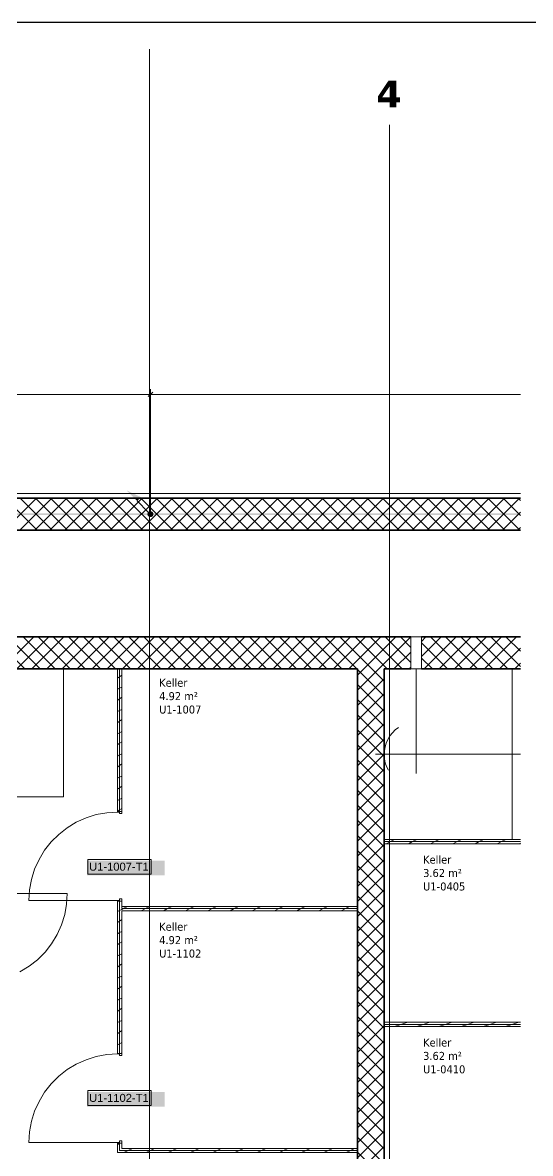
# Model space of a CAD drawing. Extents: x -1067 to 23308, y -6822 to 57810.
# Drawn here: x 105.5 to 200.7, y 353.5 to 565.5 of the extents above; entities that cross this region are included whole.
import ezdxf
from ezdxf.lldxf.tags import DXFTag

# ---------------------------------------------------------------- set-up
doc = ezdxf.new("R2010")
doc.units = 0
doc.layers.get('0').update_dxf_attribs({"lineweight": 13})
for name, color, linetype, lineweight in [('A-AREA-____-IDEN', 7, 'Continuous', 5), ('A-DETL-____-HDLN', 7, '_Verdeckte Linien_', 9), ('A-DETL-GENF-HDLN', 7, '_Verdeckte Linien_', 9), ('A-DOOR-____-IDEN', 7, 'Continuous', 5), ('A-DOOR-FRAM-MCUT', 7, 'Continuous', 9), ('A-DOOR-OPNG-OTLN', 7, 'Continuous', 9), ('A-WALL-____-MCUT', 7, 'Continuous', 35), ('A-WALL-____-PATT', 7, 'Continuous', 35), ('A-WALL-FNSH-MCUT', 7, 'Continuous', 35), ('M-HVAC-DUCT-OTLN', 7, 'Continuous', 9), ('Q-SPCQ-____-HDLN', 7, '_Verdeckte Linien_', 9), ('S-GRID-____-OTLN', 7, 'Continuous', 5)]:
    doc.layers.add(name, color=color, linetype=linetype, lineweight=lineweight)
for name, color, linetype, lineweight, true_color in [('A-DETL-____-OTLN', 5, 'Continuous', 9, 0x0000ff), ('EL01_VVV_Mass Blitzschutz', 3, 'Continuous', 13, 0x00ff00), ('EL01_WAN_Leitung_Potentialausgleich', 1, 'fein_strichliert', 13, 0xff0000), ('S-GRID-____-IDEN', 7, 'Continuous', 9, 0x5555aa)]:
    doc.layers.add(name, color=color, linetype=linetype, lineweight=lineweight, true_color=true_color)
doc.styles.get("Standard").update_dxf_attribs({"font": 'arial.ttf'})
tags = doc.linetypes.add('_Rasterlinie_', pattern=[0.375, 0.2, -0.05, 0.075, -0.05]).pattern_tags.tags
tags[10:11] = [DXFTag(74, 4), DXFTag(75, 0), DXFTag(340, '0'), DXFTag(46, 1.0), DXFTag(50, 0.0), DXFTag(44, 0.0), DXFTag(45, 0.0)]
tags[8:9] = [DXFTag(74, 4), DXFTag(75, 0), DXFTag(340, '0'), DXFTag(46, 1.0), DXFTag(50, 0.0), DXFTag(44, 0.0), DXFTag(45, 0.0)]
tags[6:7] = [DXFTag(74, 4), DXFTag(75, 0), DXFTag(340, '0'), DXFTag(46, 1.0), DXFTag(50, 0.0), DXFTag(44, 0.0), DXFTag(45, 0.0)]
tags[4:5] = [DXFTag(74, 4), DXFTag(75, 0), DXFTag(340, '0'), DXFTag(46, 1.0), DXFTag(50, 0.0), DXFTag(44, 0.0), DXFTag(45, 0.0)]
tags = doc.linetypes.add('_Strichliert - Fein_', pattern=[0.15, 0.1, -0.05]).pattern_tags.tags
tags[6:7] = [DXFTag(74, 4), DXFTag(75, 0), DXFTag(340, '0'), DXFTag(46, 1.0), DXFTag(50, 0.0), DXFTag(44, 0.0), DXFTag(45, 0.0)]
tags[4:5] = [DXFTag(74, 4), DXFTag(75, 0), DXFTag(340, '0'), DXFTag(46, 1.0), DXFTag(50, 0.0), DXFTag(44, 0.0), DXFTag(45, 0.0)]
tags = doc.linetypes.add('_Strichpunkt - Fein_', pattern=[0.2, 0.1, -0.05, 0, -0.05]).pattern_tags.tags
tags[10:11] = [DXFTag(74, 4), DXFTag(75, 0), DXFTag(340, '0'), DXFTag(46, 1.0), DXFTag(50, 0.0), DXFTag(44, 0.0), DXFTag(45, 0.0)]
tags[8:9] = [DXFTag(74, 4), DXFTag(75, 0), DXFTag(340, '0'), DXFTag(46, 1.0), DXFTag(50, 0.0), DXFTag(44, 0.0), DXFTag(45, 0.0)]
tags[6:7] = [DXFTag(74, 4), DXFTag(75, 0), DXFTag(340, '0'), DXFTag(46, 1.0), DXFTag(50, 0.0), DXFTag(44, 0.0), DXFTag(45, 0.0)]
tags[4:5] = [DXFTag(74, 4), DXFTag(75, 0), DXFTag(340, '0'), DXFTag(46, 1.0), DXFTag(50, 0.0), DXFTag(44, 0.0), DXFTag(45, 0.0)]
tags = doc.linetypes.add('_Verdeckte Linien_', pattern=[0.15, 0.1, -0.05]).pattern_tags.tags
tags[6:7] = [DXFTag(74, 4), DXFTag(75, 0), DXFTag(340, '0'), DXFTag(46, 1.0), DXFTag(50, 0.0), DXFTag(44, 0.0), DXFTag(45, 0.0)]
tags[4:5] = [DXFTag(74, 4), DXFTag(75, 0), DXFTag(340, '0'), DXFTag(46, 1.0), DXFTag(50, 0.0), DXFTag(44, 0.0), DXFTag(45, 0.0)]
tags = doc.linetypes.add('fein_strichliert', pattern=[4, 1, -2, 1]).pattern_tags.tags
tags[8:9] = [DXFTag(74, 4), DXFTag(75, 0), DXFTag(340, '0'), DXFTag(46, 0.0), DXFTag(50, 0.0), DXFTag(44, 0.0), DXFTag(45, 0.0)]
tags[6:7] = [DXFTag(74, 4), DXFTag(75, 0), DXFTag(340, '0'), DXFTag(46, 0.0), DXFTag(50, 0.0), DXFTag(44, 0.0), DXFTag(45, 0.0)]
tags[4:5] = [DXFTag(74, 4), DXFTag(75, 0), DXFTag(340, '0'), DXFTag(46, 0.0), DXFTag(50, 0.0), DXFTag(44, 0.0), DXFTag(45, 0.0)]

# ---------------------------------------------------------------- blocks, each defined once
blk = doc.blocks.new('Referenz-A0UJ2E68XE', base_point=(-1062.18, -175.86))
at = {"layer": 'A-DETL-____-HDLN', "color": 0, "linetype": '_Verdeckte Linien_', "ltscale": 0.13}
for p, q in [((178.3, 450.38), (178.3, 444.38)), ((180.3, 444.38), (180.3, 450.38))]:
    blk.add_line(p, q, dxfattribs=at)
at = {"layer": 'A-DETL-____-OTLN', "color": 0, "linetype": '_Strichliert - Fein_', "ltscale": 0.13}
blk.add_line((198.84, 477.26), (-828.99, 477.26), dxfattribs=at)
at = {"layer": 'A-DETL-GENF-HDLN', "color": 0, "linetype": '_Verdeckte Linien_', "ltscale": 0.13}
for p, q in [((100.2, 444.38), (113.2, 444.38)), ((113.2, 444.38), (113.2, 420.38)), ((197.3, 444.38), (173.3, 444.38)), ((173.3, 444.38), (173.3, 433.38)), ((179.3, 424.78), (179.3, 444.38)), ((197.3, 412.38), (197.3, 444.38)), ((175.39, 432.92), (174.85, 432.39)), ((175.99, 433.38), (175.39, 432.92)), ((173.68, 430.47), (173.46, 429.75)), ((173.99, 431.16), (173.68, 430.47)), ((174.38, 431.8), (173.99, 431.16)), ((174.85, 432.39), (174.38, 431.8)), ((171.7, 428.38), (198.84, 428.38)), ((173.34, 429), (173.3, 428.25)), ((173.3, 428.25), (173.37, 427.5)), ((173.46, 429.75), (173.34, 429)), ((173.37, 427.5), (173.52, 426.76)), ((173.52, 426.76), (173.77, 426.05)), ((173.3, 425.38), (173.3, 412.38)), ((173.77, 426.05), (174.11, 425.38)), ((113.2, 420.38), (81.2, 420.38)), ((173.3, 412.38), (197.3, 412.38))]:
    blk.add_line(p, q, dxfattribs=at)
at = {"layer": 'A-DOOR-____-IDEN', "color": 0, "linetype": 'Continuous', "ltscale": 0.13}
for p, q in [((117.78, 408.66), (129.62, 408.66)), ((117.78, 405.88), (117.78, 408.66)), ((129.62, 408.66), (129.62, 405.88)), ((129.62, 405.88), (117.78, 405.88)), ((117.78, 365.31), (129.62, 365.31)), ((117.78, 362.53), (117.78, 365.31)), ((129.62, 365.31), (129.62, 362.53)), ((129.62, 362.53), (117.78, 362.53))]:
    blk.add_line(p, q, dxfattribs=at)
at = {"layer": 'A-DOOR-____-IDEN', "color": 7, "linetype": 'Continuous', "ltscale": 0.13, "true_color": 0xffffff}
for points in [[(117.61, 405.66), (132.15, 405.66), (117.61, 408.42)], [(132.15, 405.66), (117.61, 408.42), (132.15, 408.42)], [(117.61, 362.31), (132.15, 362.31), (117.61, 365.07)], [(132.15, 362.31), (117.61, 365.07), (132.15, 365.07)]]:
    blk.add_solid(points, dxfattribs=at)
at = {"layer": 'A-DOOR-FRAM-MCUT', "color": 0, "linetype": 'Continuous', "ltscale": 0.13}
for p, q in [((123.3, 417.63), (124.1, 417.63)), ((123.3, 417.53), (123.3, 417.63)), ((124.1, 417.63), (124.1, 417.23)), ((123.7, 417.53), (123.3, 417.53)), ((123.7, 417.23), (123.7, 417.53)), ((124.1, 417.23), (123.7, 417.23)), ((123.3, 400.93), (123.7, 400.93)), ((123.3, 400.83), (123.3, 400.93)), ((124.1, 400.83), (123.3, 400.83)), ((123.7, 401.23), (124.1, 401.23)), ((123.7, 400.93), (123.7, 401.23)), ((124.1, 401.23), (124.1, 400.83)), ((123.3, 372.28), (124.1, 372.28)), ((123.3, 372.18), (123.3, 372.28)), ((123.7, 372.18), (123.3, 372.18)), ((123.7, 371.88), (123.7, 372.18)), ((124.1, 371.88), (123.7, 371.88)), ((124.1, 372.28), (124.1, 371.88)), ((123.3, 355.58), (123.7, 355.58)), ((123.3, 355.48), (123.3, 355.58)), ((124.1, 355.48), (123.3, 355.48)), ((123.7, 355.88), (124.1, 355.88)), ((123.7, 355.58), (123.7, 355.88)), ((124.1, 355.88), (124.1, 355.48))]:
    blk.add_line(p, q, dxfattribs=at)
at = {"layer": 'A-DOOR-OPNG-OTLN', "color": 0, "linetype": 'Continuous', "ltscale": 0.13}
for p, q in [((115.59, 415.62), (113.87, 414.59)), ((117.42, 416.45), (115.59, 415.62)), ((119.33, 417.04), (117.42, 416.45)), ((121.3, 417.4), (119.33, 417.04)), ((123.3, 417.53), (121.3, 417.4)), ((113.87, 414.59), (112.3, 413.35)), ((110.88, 411.93), (109.64, 410.36)), ((112.3, 413.35), (110.88, 411.93)), ((109.64, 410.36), (108.6, 408.64)), ((108.6, 408.64), (107.78, 406.81)), ((107.78, 406.81), (107.19, 404.9)), ((106.82, 402.93), (106.7, 400.93)), ((107.19, 404.9), (106.82, 402.93)), ((97.3, 402.28), (113.9, 402.28)), ((123.3, 400.93), (106.7, 400.93)), ((113.78, 400.27), (113.9, 402.28)), ((113.42, 398.3), (113.78, 400.27)), ((112.82, 396.39), (113.42, 398.3)), ((110.96, 392.85), (112, 394.56)), ((112, 394.56), (112.82, 396.39)), ((109.73, 391.27), (110.96, 392.85)), ((108.31, 389.85), (109.73, 391.27)), ((105.02, 387.58), (106.73, 388.61)), ((106.73, 388.61), (108.31, 389.85)), ((117.42, 371.1), (115.59, 370.27)), ((119.33, 371.69), (117.42, 371.1)), ((121.3, 372.05), (119.33, 371.69)), ((123.3, 372.18), (121.3, 372.05)), ((113.87, 369.24), (112.3, 368)), ((115.59, 370.27), (113.87, 369.24)), ((112.3, 368), (110.88, 366.58)), ((109.64, 365.01), (108.6, 363.29)), ((110.88, 366.58), (109.64, 365.01)), ((108.6, 363.29), (107.78, 361.46)), ((107.78, 361.46), (107.19, 359.55)), ((107.19, 359.55), (106.82, 357.58)), ((106.82, 357.58), (106.7, 355.58)), ((123.3, 355.58), (106.7, 355.58))]:
    blk.add_line(p, q, dxfattribs=at)
at = {"layer": 'A-WALL-____-MCUT', "color": 0, "linetype": 'Continuous', "ltscale": 0.35}
for p, q in [((198.84, 476.38), (-829.79, 476.38)), ((-827.13, 470.38), (198.84, 470.38)), ((178.3, 450.38), (-831.25, 450.38)), ((198.84, 450.38), (180.3, 450.38)), ((168.3, 444.38), (81.2, 444.38)), ((168.3, 444.38), (168.3, 354.08)), ((173.3, 339.48), (173.3, 444.38)), ((178.3, 444.38), (173.3, 444.38)), ((198.84, 444.38), (180.3, 444.38)), ((168.3, 354.08), (168.3, 339.48))]:
    blk.add_line(p, q, dxfattribs=at)
at = {"layer": 'A-WALL-____-MCUT', "color": 0, "linetype": 'Continuous', "lineweight": 9, "ltscale": 0.13}
for p, q in [((123.7, 417.63), (123.7, 444.38)), ((173.3, 411.98), (198.84, 411.98)), ((123.7, 372.28), (123.7, 400.83)), ((124.1, 399.83), (124.1, 399.43)), ((168.3, 399.43), (124.1, 399.43)), ((173.3, 377.72), (198.84, 377.72)), ((123.7, 354.08), (123.7, 355.48)), ((168.3, 354.08), (123.7, 354.08))]:
    blk.add_line(p, q, dxfattribs=at)
at = {"layer": 'A-WALL-____-PATT', "color": 0, "linetype": 'Continuous', "lineweight": 9, "ltscale": 0.13}
for p, q in [((102.15, 470.38), (108.15, 476.38)), ((108.25, 470.38), (102.25, 476.38)), ((104.98, 470.38), (110.98, 476.38)), ((111.08, 470.38), (105.08, 476.38)), ((107.81, 470.38), (113.81, 476.38)), ((113.91, 470.38), (107.91, 476.38)), ((110.64, 470.38), (116.64, 476.38)), ((116.74, 470.38), (110.74, 476.38)), ((113.46, 470.38), (119.46, 476.38)), ((119.57, 470.38), (113.57, 476.38)), ((116.29, 470.38), (122.29, 476.38)), ((122.39, 470.38), (116.39, 476.38)), ((119.12, 470.38), (125.12, 476.38)), ((125.22, 470.38), (119.22, 476.38)), ((121.95, 470.38), (127.95, 476.38)), ((128.05, 470.38), (122.05, 476.38)), ((124.78, 470.38), (130.78, 476.38)), ((130.88, 470.38), (124.88, 476.38)), ((127.61, 470.38), (133.61, 476.38)), ((133.71, 470.38), (127.71, 476.38)), ((130.43, 470.38), (136.43, 476.38)), ((136.54, 470.38), (130.54, 476.38)), ((133.26, 470.38), (139.26, 476.38)), ((139.37, 470.38), (133.37, 476.38)), ((136.09, 470.38), (142.09, 476.38)), ((142.19, 470.38), (136.19, 476.38)), ((138.92, 470.38), (144.92, 476.38)), ((145.02, 470.38), (139.02, 476.38)), ((141.75, 470.38), (147.75, 476.38)), ((147.85, 470.38), (141.85, 476.38)), ((144.58, 470.38), (150.58, 476.38)), ((150.68, 470.38), (144.68, 476.38)), ((147.4, 470.38), (153.4, 476.38)), ((153.51, 470.38), (147.51, 476.38)), ((150.23, 470.38), (156.23, 476.38)), ((156.34, 470.38), (150.34, 476.38)), ((153.06, 470.38), (159.06, 476.38)), ((159.16, 470.38), (153.16, 476.38)), ((155.89, 470.38), (161.89, 476.38)), ((161.99, 470.38), (155.99, 476.38)), ((158.72, 470.38), (164.72, 476.38)), ((164.82, 470.38), (158.82, 476.38)), ((161.55, 470.38), (167.55, 476.38)), ((167.65, 470.38), (161.65, 476.38)), ((164.38, 470.38), (170.38, 476.38)), ((170.48, 470.38), (164.48, 476.38)), ((167.2, 470.38), (173.2, 476.38)), ((173.31, 470.38), (167.31, 476.38)), ((170.03, 470.38), (176.03, 476.38)), ((176.13, 470.38), (170.13, 476.38)), ((172.86, 470.38), (178.86, 476.38)), ((178.96, 470.38), (172.96, 476.38)), ((175.69, 470.38), (181.69, 476.38)), ((181.79, 470.38), (175.79, 476.38)), ((178.52, 470.38), (184.52, 476.38)), ((184.62, 470.38), (178.62, 476.38)), ((181.35, 470.38), (187.35, 476.38)), ((187.45, 470.38), (181.45, 476.38)), ((184.17, 470.38), (190.17, 476.38)), ((190.28, 470.38), (184.28, 476.38)), ((187, 470.38), (193, 476.38)), ((193.11, 470.38), (187.11, 476.38)), ((189.83, 470.38), (195.83, 476.38)), ((195.93, 470.38), (189.93, 476.38)), ((192.66, 470.38), (198.66, 476.38)), ((198.76, 470.38), (192.76, 476.38)), ((198.84, 473.12), (195.59, 476.38)), ((198.84, 475.95), (198.42, 476.38)), ((195.49, 470.38), (198.84, 473.73)), ((198.32, 470.38), (198.84, 470.9)), ((105.97, 444.38), (99.97, 450.38)), ((101.61, 444.38), (107.61, 450.38)), ((108.8, 444.38), (102.8, 450.38)), ((104.43, 444.38), (110.43, 450.38)), ((111.63, 444.38), (105.63, 450.38)), ((107.26, 444.38), (113.26, 450.38)), ((114.45, 444.38), (108.45, 450.38)), ((110.09, 444.38), (116.09, 450.38)), ((117.28, 444.38), (111.28, 450.38)), ((112.92, 444.38), (118.92, 450.38)), ((120.11, 444.38), (114.11, 450.38)), ((115.75, 444.38), (121.75, 450.38)), ((122.94, 444.38), (116.94, 450.38)), ((118.58, 444.38), (124.58, 450.38)), ((125.77, 444.38), (119.77, 450.38)), ((121.4, 444.38), (127.4, 450.38)), ((128.6, 444.38), (122.6, 450.38)), ((124.23, 444.38), (130.23, 450.38)), ((131.42, 444.38), (125.42, 450.38)), ((127.06, 444.38), (133.06, 450.38)), ((134.25, 444.38), (128.25, 450.38)), ((129.89, 444.38), (135.89, 450.38)), ((137.08, 444.38), (131.08, 450.38)), ((132.72, 444.38), (138.72, 450.38)), ((139.91, 444.38), (133.91, 450.38)), ((135.55, 444.38), (141.55, 450.38)), ((142.74, 444.38), (136.74, 450.38)), ((138.38, 444.38), (144.38, 450.38)), ((145.57, 444.38), (139.57, 450.38)), ((141.2, 444.38), (147.2, 450.38)), ((148.39, 444.38), (142.39, 450.38)), ((144.03, 444.38), (150.03, 450.38)), ((151.22, 444.38), (145.22, 450.38)), ((146.86, 444.38), (152.86, 450.38)), ((154.05, 444.38), (148.05, 450.38)), ((149.69, 444.38), (155.69, 450.38)), ((156.88, 444.38), (150.88, 450.38)), ((152.52, 444.38), (158.52, 450.38)), ((159.71, 444.38), (153.71, 450.38)), ((155.35, 444.38), (161.35, 450.38)), ((162.54, 444.38), (156.54, 450.38)), ((158.17, 444.38), (164.17, 450.38)), ((165.37, 444.38), (159.37, 450.38)), ((161, 444.38), (167, 450.38)), ((168.19, 444.38), (162.19, 450.38)), ((163.83, 444.38), (169.83, 450.38)), ((171.02, 444.38), (165.02, 450.38)), ((166.66, 444.38), (172.66, 450.38)), ((173.85, 444.38), (167.85, 450.38)), ((169.49, 444.38), (175.49, 450.38)), ((176.68, 444.38), (170.68, 450.38)), ((172.32, 444.38), (178.3, 450.36)), ((178.3, 445.58), (173.51, 450.38)), ((178.3, 448.41), (176.34, 450.38)), ((180.3, 449.53), (181.14, 450.38)), ((180.3, 446.71), (183.97, 450.38)), ((180.8, 444.38), (186.8, 450.38)), ((187.99, 444.38), (181.99, 450.38)), ((183.63, 444.38), (189.63, 450.38)), ((190.82, 444.38), (184.82, 450.38)), ((186.46, 444.38), (192.46, 450.38)), ((193.65, 444.38), (187.65, 450.38)), ((189.29, 444.38), (195.29, 450.38)), ((196.48, 444.38), (190.48, 450.38)), ((192.12, 444.38), (198.12, 450.38)), ((198.84, 444.84), (193.31, 450.38)), ((198.84, 447.67), (196.13, 450.38)), ((175.14, 444.38), (178.3, 447.53)), ((185.16, 444.38), (180.3, 449.24)), ((194.94, 444.38), (198.84, 448.28)), ((182.34, 444.38), (180.3, 446.41)), ((197.77, 444.38), (198.84, 445.45)), ((124.1, 443.21), (123.7, 442.91)), ((168.3, 443.19), (169.49, 444.38)), ((168.3, 440.36), (172.32, 444.38)), ((173.3, 439.27), (168.3, 444.27)), ((173.3, 442.09), (171.02, 444.38)), ((177.97, 444.38), (178.3, 444.71)), ((123.7, 442.91), (123.3, 442.61)), ((123.44, 442.69), (123.3, 442.62)), ((168.3, 437.53), (173.3, 442.53)), ((173.3, 436.44), (168.3, 441.44)), ((123.37, 440.54), (123.3, 440.52)), ((123.7, 440.74), (123.44, 440.61)), ((124.1, 440.94), (123.7, 440.74)), ((124.1, 439.05), (123.7, 438.75)), ((168.3, 434.71), (173.3, 439.71)), ((123.44, 438.52), (123.3, 438.45)), ((123.7, 438.75), (123.31, 438.45)), ((124.1, 436.77), (123.7, 436.57)), ((173.3, 433.61), (168.3, 438.61)), ((168.3, 431.88), (173.3, 436.88)), ((123.37, 436.38), (123.3, 436.36)), ((123.7, 436.57), (123.44, 436.44)), ((124.1, 434.88), (123.7, 434.58)), ((173.3, 430.78), (168.3, 435.78)), ((123.44, 434.36), (123.3, 434.29)), ((123.7, 434.58), (123.31, 434.28)), ((124.1, 432.61), (123.7, 432.41)), ((168.3, 429.05), (173.3, 434.05)), ((173.3, 427.95), (168.3, 432.95)), ((123.37, 432.22), (123.3, 432.19)), ((123.7, 430.42), (123.31, 430.12)), ((123.7, 432.41), (123.44, 432.28)), ((124.1, 430.72), (123.7, 430.42)), ((168.3, 426.22), (173.3, 431.22)), ((123.44, 430.19), (123.3, 430.12)), ((123.7, 428.24), (123.44, 428.11)), ((124.1, 428.44), (123.7, 428.24)), ((173.3, 425.12), (168.3, 430.12)), ((168.3, 423.39), (173.3, 428.39)), ((123.37, 428.05), (123.3, 428.03)), ((123.7, 426.25), (123.31, 425.95)), ((124.1, 426.55), (123.7, 426.25)), ((173.3, 422.3), (168.3, 427.3)), ((123.44, 426.03), (123.3, 425.96)), ((123.7, 424.08), (123.44, 423.95)), ((124.1, 424.28), (123.7, 424.08)), ((168.3, 420.56), (173.3, 425.56)), ((173.3, 419.47), (168.3, 424.47)), ((123.37, 423.89), (123.3, 423.86)), ((123.44, 421.86), (123.3, 421.79)), ((123.7, 422.09), (123.31, 421.79)), ((124.1, 422.39), (123.7, 422.09)), ((168.3, 417.73), (173.3, 422.73)), ((123.7, 419.91), (123.44, 419.78)), ((124.1, 420.11), (123.7, 419.91)), ((173.3, 416.64), (168.3, 421.64)), ((168.3, 414.91), (173.3, 419.91)), ((123.37, 419.72), (123.3, 419.7)), ((123.44, 417.7), (123.3, 417.63)), ((123.7, 417.92), (123.31, 417.63)), ((124.1, 418.22), (123.7, 417.92)), ((173.3, 413.81), (168.3, 418.81)), ((168.3, 412.08), (173.3, 417.08)), ((173.3, 410.98), (168.3, 415.98)), ((168.3, 409.25), (173.3, 414.25)), ((173.3, 408.15), (168.3, 413.15)), ((168.3, 406.42), (173.3, 411.42)), ((174.47, 411.98), (173.67, 411.58)), ((175.27, 412.38), (174.47, 411.98)), ((178.64, 411.98), (177.84, 411.58)), ((179.44, 412.38), (178.64, 411.98)), ((182.8, 411.98), (182, 411.58)), ((183.6, 412.38), (182.8, 411.98)), ((186.97, 411.98), (186.17, 411.58)), ((187.77, 412.38), (186.97, 411.98)), ((191.13, 411.98), (190.33, 411.58)), ((191.93, 412.38), (191.13, 411.98)), ((195.3, 411.98), (194.5, 411.58)), ((196.1, 412.38), (195.3, 411.98)), ((198.84, 411.67), (198.66, 411.58)), ((173.3, 405.33), (168.3, 410.33)), ((168.3, 403.59), (173.3, 408.59)), ((173.3, 402.5), (168.3, 407.5)), ((168.3, 400.76), (173.3, 405.76)), ((173.3, 399.67), (168.3, 404.67)), ((168.3, 397.94), (173.3, 402.94)), ((173.3, 396.84), (168.3, 401.84)), ((123.37, 398.9), (123.3, 398.88)), ((123.7, 399.09), (123.44, 398.96)), ((124.1, 399.29), (123.7, 399.09)), ((124.38, 399.43), (124.1, 399.29)), ((125.18, 399.83), (124.38, 399.43)), ((128.55, 399.43), (127.75, 399.03)), ((129.35, 399.83), (128.55, 399.43)), ((132.71, 399.43), (131.91, 399.03)), ((133.51, 399.83), (132.71, 399.43)), ((136.88, 399.43), (136.08, 399.03)), ((137.68, 399.83), (136.88, 399.43)), ((141.04, 399.43), (140.24, 399.03)), ((141.84, 399.83), (141.04, 399.43)), ((145.21, 399.43), (144.41, 399.03)), ((146.01, 399.83), (145.21, 399.43)), ((149.37, 399.43), (148.57, 399.03)), ((150.17, 399.83), (149.37, 399.43)), ((153.54, 399.43), (152.74, 399.03)), ((154.34, 399.83), (153.54, 399.43)), ((157.7, 399.43), (156.9, 399.03)), ((158.5, 399.83), (157.7, 399.43)), ((161.87, 399.43), (161.07, 399.03)), ((162.67, 399.83), (161.87, 399.43)), ((166.03, 399.43), (165.23, 399.03)), ((166.83, 399.83), (166.03, 399.43)), ((168.3, 395.11), (173.3, 400.11)), ((173.3, 394.01), (168.3, 399.01)), ((123.44, 396.87), (123.3, 396.8)), ((123.7, 397.1), (123.31, 396.8)), ((124.1, 397.4), (123.7, 397.1)), ((168.3, 392.28), (173.3, 397.28)), ((123.37, 394.73), (123.3, 394.71)), ((123.7, 394.92), (123.44, 394.79)), ((124.1, 395.12), (123.7, 394.92)), ((173.3, 391.18), (168.3, 396.18)), ((168.3, 389.45), (173.3, 394.45)), ((123.44, 392.71), (123.3, 392.64)), ((123.7, 392.93), (123.31, 392.64)), ((124.1, 393.23), (123.7, 392.93)), ((173.3, 388.35), (168.3, 393.35)), ((123.37, 390.57), (123.3, 390.55)), ((123.7, 390.76), (123.44, 390.63)), ((124.1, 390.96), (123.7, 390.76)), ((168.3, 386.62), (173.3, 391.62)), ((173.3, 385.53), (168.3, 390.53)), ((123.44, 388.54), (123.3, 388.47)), ((123.7, 388.77), (123.31, 388.47)), ((124.1, 389.07), (123.7, 388.77)), ((168.3, 383.79), (173.3, 388.79)), ((123.37, 386.4), (123.3, 386.38)), ((123.7, 386.59), (123.44, 386.46)), ((124.1, 386.79), (123.7, 386.59)), ((173.3, 382.7), (168.3, 387.7)), ((168.3, 380.97), (173.3, 385.97)), ((123.44, 384.38), (123.3, 384.31)), ((123.7, 384.6), (123.31, 384.31)), ((124.1, 384.9), (123.7, 384.6)), ((173.3, 379.87), (168.3, 384.87)), ((123.37, 382.24), (123.3, 382.22)), ((123.7, 382.43), (123.44, 382.3)), ((124.1, 382.63), (123.7, 382.43)), ((168.3, 378.14), (173.3, 383.14)), ((173.3, 377.04), (168.3, 382.04)), ((123.44, 380.21), (123.3, 380.14)), ((123.7, 380.44), (123.31, 380.14)), ((124.1, 380.74), (123.7, 380.44)), ((168.3, 375.31), (173.3, 380.31)), ((123.37, 378.07), (123.3, 378.05)), ((123.7, 378.26), (123.44, 378.13)), ((124.1, 378.46), (123.7, 378.26)), ((173.3, 374.21), (168.3, 379.21)), ((168.3, 372.48), (173.3, 377.48)), ((173.35, 378.08), (173.3, 378.06)), ((176.43, 377.72), (175.23, 377.32)), ((177.52, 378.08), (176.43, 377.72)), ((180.6, 377.72), (179.4, 377.32)), ((181.68, 378.08), (180.6, 377.72)), ((184.76, 377.72), (183.56, 377.32)), ((185.85, 378.08), (184.76, 377.72)), ((188.93, 377.72), (187.73, 377.32)), ((190.01, 378.08), (188.93, 377.72)), ((193.09, 377.72), (191.89, 377.32)), ((194.18, 378.08), (193.09, 377.72)), ((197.26, 377.72), (196.06, 377.32)), ((198.34, 378.08), (197.26, 377.72)), ((123.44, 376.05), (123.3, 375.98)), ((123.7, 376.27), (123.31, 375.98)), ((124.1, 376.57), (123.7, 376.27)), ((173.3, 371.38), (168.3, 376.38)), ((123.37, 373.91), (123.3, 373.89)), ((123.7, 374.1), (123.44, 373.97)), ((124.1, 374.3), (123.7, 374.1)), ((168.3, 369.65), (173.3, 374.65)), ((173.3, 368.56), (168.3, 373.56)), ((124.1, 372.41), (123.93, 372.28)), ((168.3, 366.82), (173.3, 371.82)), ((173.3, 365.73), (168.3, 370.73)), ((168.3, 363.99), (173.3, 368.99)), ((173.3, 362.9), (168.3, 367.9)), ((168.3, 361.17), (173.3, 366.17)), ((173.3, 360.07), (168.3, 365.07)), ((168.3, 358.34), (173.3, 363.34)), ((173.3, 357.24), (168.3, 362.24)), ((168.3, 355.51), (173.3, 360.51)), ((173.3, 354.41), (168.3, 359.41)), ((168.3, 352.68), (173.3, 357.68)), ((173.3, 351.59), (168.3, 356.59)), ((123.44, 355.22), (123.3, 355.16)), ((123.7, 355.45), (123.32, 355.16)), ((123.74, 355.48), (123.7, 355.45)), ((125.31, 354.08), (124.51, 353.68)), ((126.11, 354.48), (125.31, 354.08)), ((129.47, 354.08), (128.67, 353.68)), ((130.27, 354.48), (129.47, 354.08)), ((133.64, 354.08), (132.84, 353.68)), ((134.44, 354.48), (133.64, 354.08)), ((137.8, 354.08), (137, 353.68)), ((138.6, 354.48), (137.8, 354.08)), ((141.97, 354.08), (141.17, 353.68)), ((142.77, 354.48), (141.97, 354.08)), ((146.13, 354.08), (145.33, 353.68)), ((146.93, 354.48), (146.13, 354.08)), ((150.3, 354.08), (149.5, 353.68)), ((151.1, 354.48), (150.3, 354.08)), ((154.46, 354.08), (153.66, 353.68)), ((155.26, 354.48), (154.46, 354.08)), ((158.63, 354.08), (157.83, 353.68)), ((159.43, 354.48), (158.63, 354.08)), ((162.79, 354.08), (161.99, 353.68)), ((163.59, 354.48), (162.79, 354.08)), ((166.96, 354.08), (166.16, 353.68)), ((167.76, 354.48), (166.96, 354.08)), ((168.3, 349.85), (173.3, 354.85)), ((173.3, 348.76), (168.3, 353.76))]:
    blk.add_line(p, q, dxfattribs=at)
at = {"layer": 'A-WALL-FNSH-MCUT', "color": 0, "linetype": 'Continuous', "lineweight": 9, "ltscale": 0.13}
for p, q in [((123.3, 444.38), (123.3, 417.63)), ((124.1, 417.63), (124.1, 444.38)), ((123.3, 417.63), (124.1, 417.63)), ((198.84, 412.38), (173.3, 412.38)), ((173.3, 411.58), (198.84, 411.58)), ((123.3, 400.83), (123.3, 372.28)), ((124.1, 400.83), (123.3, 400.83)), ((124.1, 399.83), (124.1, 400.83)), ((168.3, 399.83), (124.1, 399.83)), ((124.1, 372.28), (124.1, 399.03)), ((124.1, 399.03), (168.3, 399.03)), ((198.84, 378.12), (173.3, 378.12)), ((173.3, 377.32), (198.84, 377.32)), ((123.3, 372.28), (124.1, 372.28)), ((123.3, 355.48), (123.3, 353.68)), ((124.1, 355.48), (123.3, 355.48)), ((124.1, 354.48), (124.1, 355.48)), ((168.3, 354.48), (124.1, 354.48)), ((123.3, 353.68), (168.3, 353.68))]:
    blk.add_line(p, q, dxfattribs=at)
at = {"layer": 'M-HVAC-DUCT-OTLN', "color": 0, "linetype": '_Strichpunkt - Fein_', "ltscale": 0.13}
for p, q in [((180.3, 450.38), (178.3, 450.38)), ((178.3, 444.38), (180.3, 444.38))]:
    blk.add_line(p, q, dxfattribs=at)
at = {"layer": 'Q-SPCQ-____-HDLN', "color": 0, "linetype": '_Verdeckte Linien_', "ltscale": 0.13}
blk.add_line((173.3, 428.38), (197.3, 428.38), dxfattribs=at)
at = {"layer": 'S-GRID-____-OTLN', "color": 0, "linetype": '_Rasterlinie_', "ltscale": 0.13}
for p, q in [((129.3, 560.56), (129.3, 159.77)), ((174.3, -172.39), (174.3, 546.38))]:
    blk.add_line(p, q, dxfattribs=at)
at = {"layer": 'A-AREA-____-IDEN', "color": 0, "linetype": 'Continuous', "ltscale": 0.13, "char_height": 1.5, "attachment_point": 1}
for s, insert in [('{\\W0.9;\\fVerdana;Keller}', (131.12, 442.52)), ('{\\W0.9;\\fVerdana;4.92 m²}', (131.12, 440.01)), ('{\\W0.9;\\fVerdana;U1-1007}', (131.12, 437.5)), ('{\\W0.9;\\fVerdana;Keller}', (180.6, 409.36)), ('{\\W0.9;\\fVerdana;3.62 m²}', (180.6, 406.85)), ('{\\W0.9;\\fVerdana;U1-0405}', (180.6, 404.33)), ('{\\W0.9;\\fVerdana;Keller}', (131.12, 396.78)), ('{\\W0.9;\\fVerdana;4.92 m²}', (131.12, 394.27)), ('{\\W0.9;\\fVerdana;U1-1102}', (131.12, 391.76)), ('{\\W0.9;\\fVerdana;Keller}', (180.6, 375.07)), ('{\\W0.9;\\fVerdana;3.62 m²}', (180.6, 372.56)), ('{\\W0.9;\\fVerdana;U1-0410}', (180.6, 370.05))]:
    blk.add_mtext(s, dxfattribs=dict(at, insert=insert))
at = {"layer": 'A-DOOR-____-IDEN', "color": 0, "linetype": 'Continuous', "ltscale": 0.13, "char_height": 1.5, "attachment_point": 1}
for s, insert in [('{\\fArial;U1-1007-T1}', (117.98, 408.04)), ('{\\fArial;U1-1102-T1}', (117.98, 364.69))]:
    blk.add_mtext(s, dxfattribs=dict(at, insert=insert))
at = {"layer": 'S-GRID-____-IDEN', "color": 0, "linetype": 'Continuous', "lineweight": 5, "ltscale": 0.13, "insert": (171.82, 554.67), "char_height": 5, "attachment_point": 1}
blk.add_mtext('{\\fVerdana|b1|i0;4}', dxfattribs=at)
blk = doc.blocks.new('Maß-A0UJ2E8QXE', base_point=(56.29, 473.38))
at = {"color": 0, "lineweight": -2}
for p, q in [((57.12, 496.26), (56.29, 495.43)), ((56.71, 496.84), (56.71, 473.38)), ((129.91, 496.26), (129.08, 495.43)), ((129.5, 496.84), (129.5, 473.38)), ((56.71, 495.84), (129.5, 495.84))]:
    blk.add_line(p, q, dxfattribs=at)
at = {"color": 0, "lineweight": -2, "insert": (90.35, 499.18), "char_height": 2.5, "attachment_point": 1}
blk.add_mtext('{\\fArial;350}', dxfattribs=at)
blk = doc.blocks.new('Polylinie-A0UJ2E9CXE', base_point=(-988.24, -405.59))
at = {"color": 0, "linetype": 'ByBlock', "lineweight": -2, "ltscale": 0.13}
for points in [[(-828.45, 473.23), (198.84, 473.23), (-828.57, 473.53)], [(198.84, 473.23), (-828.57, 473.53), (198.84, 473.53)]]:
    blk.add_solid(points, dxfattribs=at)
blk = doc.blocks.new('Maß-A0UJ2E9UXE', base_point=(129.08, 473.38))
at = {"color": 0, "lineweight": -2}
for p, q in [((129.91, 496.26), (129.08, 495.43)), ((129.5, 496.84), (129.5, 473.38)), ((129.5, 495.84), (198.84, 495.84))]:
    blk.add_line(p, q, dxfattribs=at)
blk = doc.blocks.new('Steigleitung_nach oben-A0UJ2EA0XE', base_point=(125.04, 472.82))
at = {"color": 0, "linetype": 'ByBlock', "lineweight": -2, "ltscale": 0.13}
blk.add_line((127.01, 475.85), (129.09, 473.77), dxfattribs=at)
for points in [[(127.71, 476.56), (126.31, 476.56), (125.04, 477.82)], [(127.01, 475.85), (127.71, 476.56), (126.31, 476.56)], [(130.04, 473.38), (128.93, 473.38), (130.03, 473.52)], [(128.93, 473.38), (130.03, 473.52), (128.94, 473.52)], [(128.94, 473.23), (130.04, 473.38), (128.93, 473.38)], [(130.03, 473.52), (128.94, 473.52), (129.97, 473.66)], [(128.94, 473.52), (129.97, 473.66), (129, 473.66)], [(130.03, 473.52), (128.94, 473.52), (130.03, 473.52)], [(128.94, 473.52), (130.03, 473.52), (128.94, 473.52)], [(130.03, 473.23), (128.94, 473.23), (130.04, 473.38)], [(129, 473.1), (130.03, 473.23), (128.94, 473.23)], [(129.97, 473.66), (129, 473.66), (129.88, 473.77)], [(129, 473.66), (129.88, 473.77), (129.09, 473.77)], [(129.97, 473.1), (129, 473.1), (130.03, 473.23)], [(129.09, 472.98), (129.97, 473.1), (129, 473.1)], [(129.88, 473.77), (129.09, 473.77), (129.76, 473.86)], [(129.09, 473.77), (129.76, 473.86), (129.2, 473.86)], [(129.88, 472.98), (129.09, 472.98), (129.97, 473.1)], [(129.2, 472.89), (129.88, 472.98), (129.09, 472.98)], [(129.76, 473.86), (129.2, 473.86), (129.63, 473.92)], [(129.2, 473.86), (129.63, 473.92), (129.34, 473.92)], [(129.76, 473.86), (129.2, 473.86), (129.76, 473.86)], [(129.2, 473.86), (129.76, 473.86), (129.2, 473.86)], [(129.76, 472.89), (129.2, 472.89), (129.88, 472.98)], [(129.34, 472.84), (129.76, 472.89), (129.2, 472.89)], [(129.63, 473.92), (129.34, 473.92), (129.48, 473.94)], [(129.63, 472.84), (129.34, 472.84), (129.76, 472.89)], [(129.48, 472.82), (129.63, 472.84), (129.34, 472.84)]]:
    blk.add_solid(points, dxfattribs=at)

msp = doc.modelspace()

# ---------------------------------------------------------------- linework, layer by layer
at = {"color": 0, "linetype": 'ByBlock', "lineweight": -2, "ltscale": 0.13}
msp.add_line((607.58, 565.53), (-1062.42, 565.53), dxfattribs=at)

# ---------------------------------------------------------------- block references
at = {"color": 9, "lineweight": 25, "ltscale": 0.25, "true_color": 0xc0c0c0}
msp.add_blockref('Referenz-A0UJ2E68XE', (-1062.18, -175.86), dxfattribs=at)
at = {"layer": 'EL01_VVV_Mass Blitzschutz', "linetype": 'Continuous', "ltscale": 0.13}
for name, p in [('Maß-A0UJ2E8QXE', (56.29, 473.38)), ('Maß-A0UJ2E9UXE', (129.08, 473.38))]:
    msp.add_blockref(name, p, dxfattribs=at)
at = {"layer": 'EL01_WAN_Leitung_Potentialausgleich', "linetype": 'ByBlock', "ltscale": 0.13}
for name, p in [('Steigleitung_nach oben-A0UJ2EA0XE', (125.04, 472.82)), ('Polylinie-A0UJ2E9CXE', (-988.24, -405.59))]:
    msp.add_blockref(name, p, dxfattribs=at)

doc.saveas('drawing.dxf')
